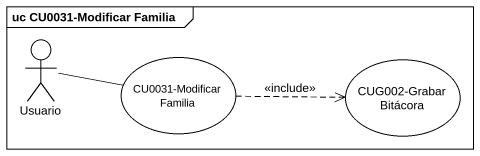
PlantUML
@startuml
mainframe uc CU0031-Modificar Familia
actor Usuario
usecase "CU0031-Modificar Familia" as CU0031_Modificar_Familia
usecase "CUG002-Grabar Bitácora" as CUG002_Grabar_Bitácora
Usuario -right- CU0031_Modificar_Familia
CU0031_Modificar_Familia .right.> CUG002_Grabar_Bitácora : <<include>>
@enduml
